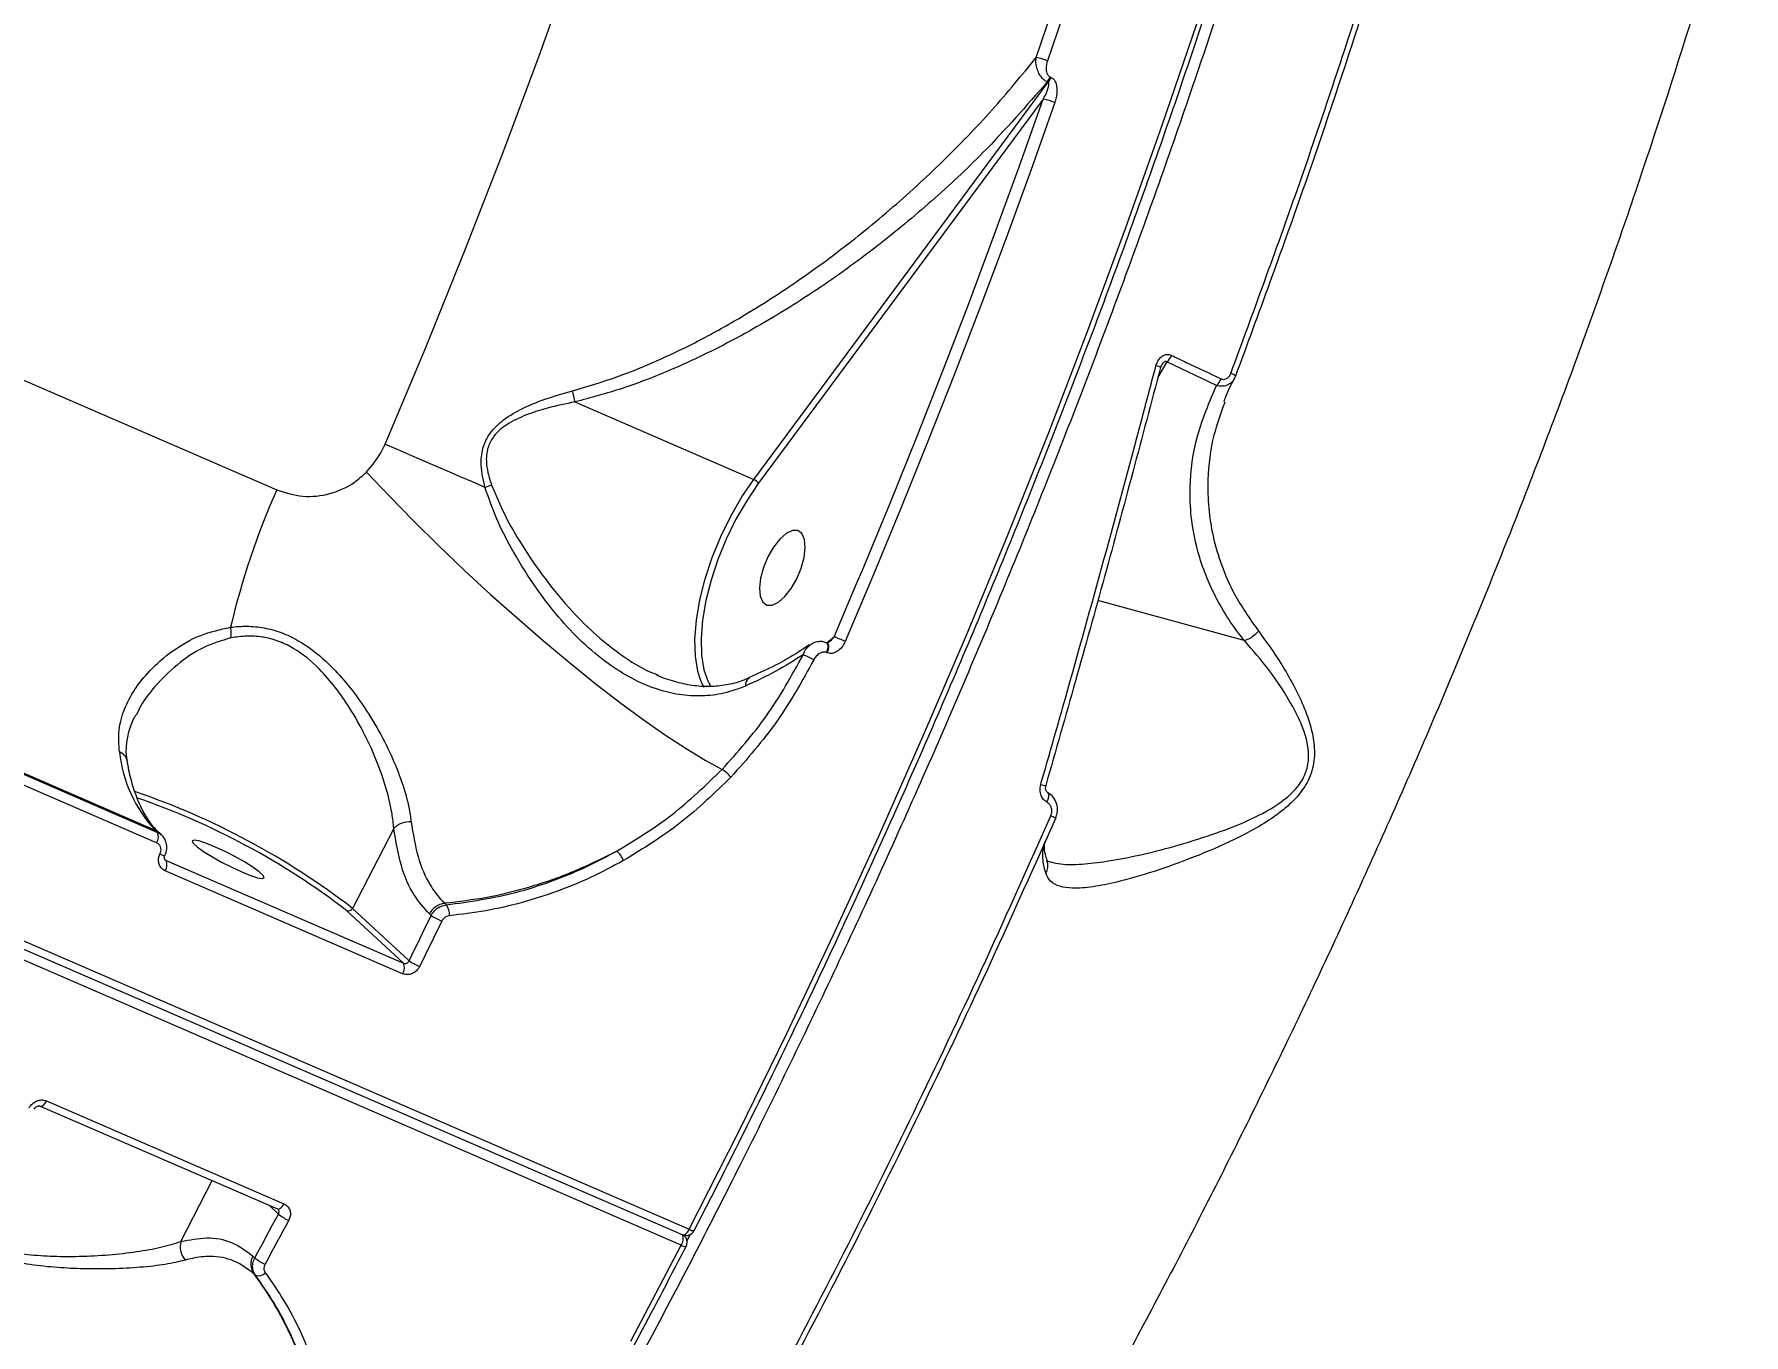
# Model space of a CAD drawing. Header units: millimetres. Extents: x -8092 to 6423, y -6886 to 5604.
# Drawn here: x 1203.1 to 1393.3, y -2949.3 to -2804.6 of the extents above; entities that cross this region are included whole.
import ezdxf

# ---------------------------------------------------------------- set-up
doc = ezdxf.new("R2010")
doc.units = ezdxf.units.MM
for name, color, linetype in [('DIKOM_ОБЪЕКТ', 7, 'Continuous'), ('DIKOM_РАЗМЕР_ЗОНА', 7, 'Continuous'), ('DIKOM_РАЗМЕР_ОБЪЕКТА', 7, 'Continuous')]:
    doc.layers.add(name, color=color, linetype=linetype)
doc.styles.add('style1', font='arial.ttf', dxfattribs={"width": 0.8})
doc.dimstyles.new('1-50', dxfattribs={"dimtxt": 300, "dimasz": 200, "dimexe": 100, "dimexo": 0, "dimgap": 100, "dimtad": 1, "dimtxsty": 'style1', "dimcen": 200, "dimclrd": 7, "dimclre": 7, "dimclrt": 7, "dimadec": 1, "dimazin": 2, "dimtfac": 1, "dimtmove": 0, "dimatfit": 2, "dimfxl": 0, "dimlwd": 25, "dimlwe": 18, "dimarcsym": 0})

# ---------------------------------------------------------------- blocks, each defined once
blk = doc.blocks.new('*D9')
at = {"layer": 'Defpoints', "color": 0, "transparency": 16777216}
for p in [(-8092.06, -86.27), (4664.84, -1471.84), (4664.84, -6785.92)]:
    blk.add_point(p, dxfattribs=at)
at = {"layer": 'DIKOM_РАЗМЕР_ЗОНА', "color": 7, "lineweight": 18, "transparency": 16777216}
for p, q in [((-8092.06, -86.27), (-8092.06, -6885.92)), ((4664.84, -1471.84), (4664.84, -6885.92))]:
    blk.add_line(p, q, dxfattribs=at)
at = {"layer": 'DIKOM_РАЗМЕР_ЗОНА', "color": 7, "lineweight": 25, "transparency": 16777216}
blk.add_line((-7892.06, -6785.92), (4464.84, -6785.92), dxfattribs=at)
at = {"layer": 'DIKOM_РАЗМЕР_ЗОНА', "color": 7, "transparency": 16777216}
for points in [[(-7892.06, -6752.58), (-7892.06, -6819.25), (-8092.06, -6785.92)], [(4464.84, -6752.58), (4464.84, -6819.25), (4664.84, -6785.92)]]:
    blk.add_solid(points, dxfattribs=at)
at = {"layer": 'DIKOM_РАЗМЕР_ЗОНА', "color": 7, "transparency": 16777216, "insert": (-2159.84, -6532.75), "char_height": 300, "attachment_point": 5, "style": 'style1'}
blk.add_mtext('12760', dxfattribs=at)
blk = doc.blocks.new('*D10')
at = {"layer": 'Defpoints', "color": 0, "transparency": 16777216}
for p in [(-65.22, 5603.5), (2870.75, -5504.88), (6323.39, -5504.88)]:
    blk.add_point(p, dxfattribs=at)
at = {"layer": 'DIKOM_РАЗМЕР_ЗОНА', "color": 7, "lineweight": 18, "transparency": 16777216}
for p, q in [((-65.22, 5603.5), (6423.39, 5603.5)), ((2870.75, -5504.88), (6423.39, -5504.88))]:
    blk.add_line(p, q, dxfattribs=at)
at = {"layer": 'DIKOM_РАЗМЕР_ЗОНА', "color": 7, "lineweight": 25, "transparency": 16777216}
blk.add_line((6323.39, 5403.5), (6323.39, -5304.88), dxfattribs=at)
at = {"layer": 'DIKOM_РАЗМЕР_ЗОНА', "color": 7, "transparency": 16777216}
for points in [[(6290.06, 5403.5), (6356.72, 5403.5), (6323.39, 5603.5)], [(6290.06, -5304.88), (6356.72, -5304.88), (6323.39, -5504.88)]]:
    blk.add_solid(points, dxfattribs=at)
at = {"layer": 'DIKOM_РАЗМЕР_ЗОНА', "color": 7, "transparency": 16777216, "insert": (6070.22, 308.83), "char_height": 300, "attachment_point": 5, "rotation": 90, "style": 'style1'}
blk.add_mtext('11100', dxfattribs=at)
blk = doc.blocks.new('*D11')
at = {"layer": 'Defpoints', "color": 0, "transparency": 16777216}
for p in [(-6092.06, -310.77), (2568.27, -2361.54), (2568.27, -4925.78)]:
    blk.add_point(p, dxfattribs=at)
at = {"layer": 'DIKOM_РАЗМЕР_ОБЪЕКТА', "color": 7, "lineweight": 18, "transparency": 16777216}
for p, q in [((-6092.06, -310.77), (-6092.06, -5025.78)), ((2568.27, -2361.54), (2568.27, -5025.78))]:
    blk.add_line(p, q, dxfattribs=at)
at = {"layer": 'DIKOM_РАЗМЕР_ОБЪЕКТА', "color": 7, "lineweight": 25, "transparency": 16777216}
blk.add_line((-5892.06, -4925.78), (2368.27, -4925.78), dxfattribs=at)
at = {"layer": 'DIKOM_РАЗМЕР_ОБЪЕКТА', "color": 7, "transparency": 16777216}
for points in [[(-5892.06, -4892.44), (-5892.06, -4959.11), (-6092.06, -4925.78)], [(2368.27, -4892.44), (2368.27, -4959.11), (2568.27, -4925.78)]]:
    blk.add_solid(points, dxfattribs=at)
at = {"layer": 'DIKOM_РАЗМЕР_ОБЪЕКТА', "color": 7, "transparency": 16777216, "insert": (-2605.9, -4672.61), "char_height": 300, "attachment_point": 5, "style": 'style1'}
blk.add_mtext('8660', dxfattribs=at)
blk = doc.blocks.new('*D12')
at = {"layer": 'Defpoints', "color": 0, "transparency": 16777216}
for p in [(529.59, 4103.5), (2292.6, -3779.74), (5226.02, -3779.74)]:
    blk.add_point(p, dxfattribs=at)
at = {"layer": 'DIKOM_РАЗМЕР_ОБЪЕКТА', "color": 7, "lineweight": 18, "transparency": 16777216}
for p, q in [((529.59, 4103.5), (5326.02, 4103.5)), ((2292.6, -3779.74), (5326.02, -3779.74))]:
    blk.add_line(p, q, dxfattribs=at)
at = {"layer": 'DIKOM_РАЗМЕР_ОБЪЕКТА', "color": 7, "lineweight": 25, "transparency": 16777216}
blk.add_line((5226.02, 3903.5), (5226.02, -3579.74), dxfattribs=at)
at = {"layer": 'DIKOM_РАЗМЕР_ОБЪЕКТА', "color": 7, "transparency": 16777216}
for points in [[(5192.69, 3903.5), (5259.35, 3903.5), (5226.02, 4103.5)], [(5192.69, -3579.74), (5259.35, -3579.74), (5226.02, -3779.74)]]:
    blk.add_solid(points, dxfattribs=at)
at = {"layer": 'DIKOM_РАЗМЕР_ОБЪЕКТА', "color": 7, "transparency": 16777216, "insert": (4972.85, 245.42), "char_height": 300, "attachment_point": 5, "rotation": 90, "style": 'style1'}
blk.add_mtext('7880', dxfattribs=at)

msp = doc.modelspace()

# ---------------------------------------------------------------- linework, layer by layer
at = {"layer": 'DIKOM_ОБЪЕКТ', "color": 7, "linetype": 'Continuous', "lineweight": 15}
for p, q in [((941.257, -2730.171), (1230.114, -2855.269)), ((875.828, -2765.146), (1275.276, -2938.138)), ((876.563, -2764.538), (1276.011, -2937.53)), ((1275.1, -2939.295), (875.653, -2766.303)), ((1316.142, -2809.323), (1316.242, -2809.367)), ((1283.197, -2854.114), (1315.946, -2809.935)), ((1315.946, -2809.935), (1315.846, -2809.891)), ((1315.391, -2811.824), (1283.693, -2854.586)), ((1329.161, -2841.05), (1328.157, -2842.74)), ((1334.685, -2843.659), (1329.161, -2841.05)), ((1263.296, -2845.496), (1283.197, -2854.114)), ((1335.592, -2845.505), (1335.553, -2845.625)), ((1216.617, -2893.169), (1148.116, -2863.502)), ((1148.338, -2863.708), (1216.838, -2893.374)), ((1216.738, -2894.53), (1148.238, -2864.864)), ((1292.13, -2871.614), (1294.666, -2865.637)), ((1337.767, -2872.045), (1321.46, -2867.596)), ((1291.296, -2872.302), (1292.13, -2871.614)), ((1291.34, -2872.321), (1291.263, -2872.287)), ((1291.346, -2873.408), (1291.268, -2873.375)), ((1272.311, -2875.786), (1272.506, -2875.868)), ((1278.134, -2876.68), (1278.395, -2877.164)), ((1282.683, -2876.206), (1282.711, -2876.193)), ((1243.136, -2892.937), (1238.551, -2901.831)), ((1216.838, -2893.374), (1216.617, -2893.169)), ((1217.291, -2893.669), (1217.069, -2893.463)), ((1217.641, -2896.352), (1217.798, -2896.498)), ((1217.798, -2896.498), (1244.208, -2907.935)), ((1244.105, -2909.097), (1217.696, -2897.659)), ((1244.208, -2907.935), (1237.911, -2902.092)), ((1238.551, -2901.831), (1244.829, -2907.657)), ((1247.292, -2902.637), (1247.092, -2902.45)), ((1248.806, -2901.271), (1248.991, -2901.443)), ((1204.5, -2923.252), (1230.909, -2934.69)), ((1203.782, -2923.828), (1230.192, -2935.265)), ((1219.438, -2938.897), (1222.932, -2932.121)), ((1230.303, -2935.83), (1229.259, -2934.861)), ((1230.187, -2935.268), (1230.244, -2935.302)), ((1275.446, -2938.248), (1275.362, -2938.171)), ((1275.751, -2938.869), (1276.164, -2938.072)), ((1227.469, -2940.507), (1227.67, -2940.693)), ((1227.749, -2942.641), (1227.564, -2942.469))]:
    msp.add_line(p, q, dxfattribs=at)
at = {"layer": 'DIKOM_ОБЪЕКТ', "color": 7, "linetype": 'Continuous', "lineweight": 15, "flags": 128}
for points in [[(1276.011, -2937.53), (1281.474, -2926.736), (1286.813, -2915.842), (1292.024, -2904.856), (1297.103, -2893.789), (1302.044, -2882.649), (1306.845, -2871.445), (1311.5, -2860.188), (1316.006, -2848.886), (1320.359, -2837.549), (1324.556, -2826.187), (1328.593, -2814.81), (1332.466, -2803.426), (1336.172, -2792.046), (1339.709, -2780.678), (1343.073, -2769.334), (1346.261, -2758.021), (1349.271, -2746.75), (1352.099, -2735.53), (1354.745, -2724.372), (1357.205, -2713.282), (1359.477, -2702.273), (1361.56, -2691.352), (1363.452, -2680.529)], [(1242.175, -2850.193), (1246.688, -2839.454), (1251.054, -2828.667), (1255.267, -2817.841), (1259.324, -2806.986), (1263.221, -2796.113), (1266.955, -2785.232), (1270.521, -2774.352), (1273.918, -2763.484), (1277.141, -2752.639), (1280.187, -2741.825), (1283.055, -2731.054), (1285.74, -2720.335), (1288.241, -2709.678), (1290.555, -2699.093), (1292.68, -2688.59)], [(1314.612, -2807.181), (1317.395, -2799.006), (1320.091, -2790.831), (1322.701, -2782.662), (1325.222, -2774.5), (1327.653, -2766.35), (1329.995, -2758.215), (1332.245, -2750.099), (1334.402, -2742.006)], [(1335.698, -2742.231), (1333.536, -2750.342), (1331.281, -2758.476), (1328.935, -2766.629), (1326.498, -2774.797), (1323.971, -2782.976), (1321.356, -2791.164), (1318.654, -2799.357), (1315.865, -2807.551)], [(1316.677, -2812.204), (1314.001, -2819.738), (1311.255, -2827.264), (1308.44, -2834.782), (1305.556, -2842.288), (1302.605, -2849.779), (1299.588, -2857.252), (1296.506, -2864.706), (1293.36, -2872.137)], [(1307.596, -2833.233), (1309.983, -2826.848), (1312.722, -2819.339), (1315.391, -2811.824)], [(1294.666, -2865.637), (1295.269, -2864.201), (1298.344, -2856.765), (1301.353, -2849.309), (1304.297, -2841.836), (1307.174, -2834.348), (1307.596, -2833.233)], [(1328.47, -2841.662), (1328.469, -2841.663), (1328.445, -2841.665)], [(1242.175, -2850.193), (1243.497, -2850.765), (1244.841, -2851.346), (1246.208, -2851.936), (1247.593, -2852.534), (1248.995, -2853.138), (1250.412, -2853.748), (1251.842, -2854.363), (1253.281, -2854.982)], [(1240.09, -2853.308), (1242.64, -2855.997), (1245.323, -2858.727), (1248.113, -2861.473), (1250.982, -2864.207), (1253.902, -2866.901), (1256.844, -2869.531), (1259.779, -2872.069), (1262.678, -2874.49), (1265.512, -2876.771), (1268.254, -2878.889), (1270.876, -2880.823), (1273.352, -2882.554), (1275.659, -2884.065), (1277.773, -2885.341), (1279.673, -2886.369)], [(1277.174, -2876.184), (1276.962, -2875.458), (1276.692, -2873.781), (1276.639, -2871.868), (1276.807, -2869.764), (1277.191, -2867.518), (1277.781, -2865.184), (1278.564, -2862.816), (1279.521, -2860.471), (1280.631, -2858.204), (1281.865, -2856.068), (1283.197, -2854.114)], [(1283.693, -2854.586), (1282.402, -2856.48), (1281.204, -2858.551), (1280.129, -2860.75), (1279.2, -2863.024), (1278.441, -2865.32), (1277.869, -2867.583), (1277.497, -2869.761), (1277.334, -2871.801), (1277.385, -2873.657), (1277.647, -2875.283), (1278.116, -2876.641), (1278.134, -2876.68)], [(1286.649, -2867.146), (1287.349, -2866.248), (1287.969, -2865.163), (1288.458, -2863.98), (1288.778, -2862.795), (1288.902, -2861.704), (1288.82, -2860.794), (1288.539, -2860.14), (1288.082, -2859.795), (1287.485, -2859.787), (1286.797, -2860.116), (1286.074, -2860.755), (1285.375, -2861.654), (1284.755, -2862.738), (1284.265, -2863.921), (1283.946, -2865.106), (1283.822, -2866.198), (1283.904, -2867.108), (1284.185, -2867.761), (1284.642, -2868.106), (1285.239, -2868.115), (1285.926, -2867.786), (1286.649, -2867.146)], [(1291.262, -2872.287), (1291.316, -2872.322), (1291.394, -2872.443), (1291.428, -2872.625), (1291.418, -2872.853), (1291.363, -2873.11), (1291.268, -2873.375)], [(1291.342, -2872.321), (1291.394, -2872.356), (1291.471, -2872.477), (1291.506, -2872.659), (1291.495, -2872.887), (1291.441, -2873.144), (1291.346, -2873.408)], [(1277.654, -2877.264), (1277.445, -2876.859), (1277.174, -2876.184)], [(1315.697, -2888.166), (1315.697, -2888.164), (1315.678, -2888.147)], [(1315.808, -2890.019), (1315.909, -2889.802), (1315.981, -2889.588), (1316.023, -2889.389), (1316.03, -2889.217), (1316.003, -2889.081), (1315.942, -2888.99), (1315.91, -2888.967)], [(1316.242, -2891.527), (1316.368, -2891.582), (1316.481, -2891.63), (1316.58, -2891.672), (1316.662, -2891.707), (1316.725, -2891.733), (1316.767, -2891.749), (1316.788, -2891.757), (1316.786, -2891.754)], [(1217.069, -2893.463), (1216.921, -2893.342), (1216.617, -2893.169)], [(1223.195, -2894.971), (1222.21, -2894.574), (1221.427, -2894.324), (1220.91, -2894.239), (1220.7, -2894.327), (1220.815, -2894.582), (1221.245, -2894.981), (1221.956, -2895.493), (1222.889, -2896.076), (1223.97, -2896.684), (1225.11, -2897.266), (1226.217, -2897.776), (1227.203, -2898.172), (1227.985, -2898.423), (1228.502, -2898.507), (1228.712, -2898.419), (1228.597, -2898.165), (1228.167, -2897.766), (1227.456, -2897.254), (1226.523, -2896.67), (1225.442, -2896.063), (1224.302, -2895.481), (1223.195, -2894.971)], [(1244.829, -2907.657), (1245.139, -2907.03), (1245.447, -2906.404), (1245.756, -2905.777), (1246.064, -2905.149), (1246.372, -2904.522), (1246.679, -2903.894), (1246.986, -2903.265), (1247.292, -2902.637)], [(1248.477, -2903.26), (1248.17, -2903.89), (1247.862, -2904.52), (1247.554, -2905.149), (1247.245, -2905.778), (1246.937, -2906.407), (1246.627, -2907.036), (1246.318, -2907.664), (1246.007, -2908.292)], [(1203.781, -2923.827), (1203.798, -2923.834), (1203.885, -2923.843), (1203.982, -2923.818), (1204.087, -2923.76), (1204.195, -2923.67), (1204.302, -2923.553), (1204.405, -2923.412), (1204.5, -2923.252)], [(1230.192, -2935.265), (1230.208, -2935.271), (1230.294, -2935.281), (1230.392, -2935.256), (1230.496, -2935.197), (1230.604, -2935.108), (1230.712, -2934.99), (1230.815, -2934.849), (1230.909, -2934.69)], [(1227.67, -2940.693), (1228, -2940.087), (1228.33, -2939.48), (1228.66, -2938.872), (1228.989, -2938.265), (1229.318, -2937.657), (1229.647, -2937.048), (1229.975, -2936.439), (1230.303, -2935.83)], [(1231.446, -2936.532), (1231.118, -2937.143), (1230.789, -2937.754), (1230.46, -2938.364), (1230.13, -2938.973), (1229.8, -2939.582), (1229.469, -2940.191), (1229.139, -2940.799), (1228.807, -2941.407)], [(1275.276, -2938.138), (1275.294, -2938.145), (1275.383, -2938.153), (1275.483, -2938.126), (1275.591, -2938.063), (1275.701, -2937.968), (1275.811, -2937.844), (1275.915, -2937.696), (1276.011, -2937.53)], [(1275.332, -2938.16), (1275.372, -2938.188), (1275.446, -2938.248)], [(1269.499, -2949.961), (1275.1, -2939.295)]]:
    msp.add_lwpolyline(points, dxfattribs=at)
at = {"layer": 'DIKOM_ОБЪЕКТ', "color": 7, "linetype": 'Continuous', "lineweight": 15}
for centre, radius, start, end in [((1313.898, -2811.916), 4.789, 65.74569, 81.41796), ((1314.1, -2808.623), 2.158, 323.9964, 341.0608), ((1314.2, -2808.666), 2.158, 323.9964, 341.0608), ((1314.692, -2816.553), 4.78, 65.47013, 81.59207), ((1327.591, -2843.333), 1.889, 62.24737, 79.66717), ((1327.864, -2839.617), 1.933, 312.15154, 338.80615), ((1333.327, -2842.221), 1.978, 313.36075, 339.29752), ((1336.065, -2843.259), 0.963, 41.44444, 77.80204), ((1217.836, -2855.032), 46.449, 11.84689, 13.40748), ((1247.07, -2835.269), 20.668, 287.48973, 289.62675), ((1282.857, -2854.969), 0.919, 24.61406, 68.32209), ((1309.31, -2890.414), 86.645, 156.06978, 166.74988), ((1221.61, -2871.277), 3.439, 352.30944, 12.1144), ((1258.41, -2952.657), 87.779, 66.53628, 67.40874), ((1278.515, -2895.715), 24.327, 62.20885, 65.27571), ((1283.176, -2876.991), 0.927, 122.10517, 187.21486), ((1227.633, -2882.833), 15.106, 186.07314, 223.17539), ((1212.14, -2885.714), 1.367, 12.28107, 69.8076), ((1276.552, -2890.893), 5.496, 41.82441, 55.40429), ((1186.714, -2969.382), 85.148, 52.4985, 71.09308), ((1315.678, -2886.624), 1.543, 248.44594, 270.71471), ((1187.564, -2967.732), 82.725, 52.51146, 70.98489), ((1244.896, -2894.671), 2.47, 85.96974, 135.41855), ((1215.775, -2893.864), 1.171, 325.35272, 24.75828), ((1217.716, -2894.81), 1.139, 238.57706, 267.44385), ((1216.731, -2896.989), 1.175, 325.20385, 24.69477), ((1265.869, -2897.659), 3.04, 21.97363, 46.51198), ((1238.087, -2901.61), 0.513, 249.89988, 334.57654), ((1249.029, -2903.432), 2.172, 95.89256, 153.13362), ((1251.399, -2896.271), 7.575, 237.17581, 247.31091), ((1247.501, -2902.496), 1.825, 355.04542, 35.24607), ((1243.14, -2908.426), 1.175, 325.2041, 24.69452), ((1248.588, -2902.095), 6.713, 235.95135, 247.3946), ((1232.997, -2932.725), 4.111, 229.04946, 247.83956), ((1274.07, -2938.578), 1.255, 325.14757, 21.26244), ((1275.674, -2937.221), 1, 246.58356, 332.78465), ((1274.766, -2938.981), 1, 346.22064, 47.13963), ((1276.507, -2936.782), 0.898, 236.45086, 273.58165), ((1221.667, -2939.455), 2.298, 165.95438, 220.93086), ((1229.095, -2941.412), 1.861, 150.90222, 214.62679), ((1230.254, -2937.84), 3.849, 227.8311, 247.92631), ((1275.589, -2938.563), 0.88, 236.29288, 274.26858), ((1274.766, -2938.981), 1, 332.66279, 346.22064), ((1228.095, -2941.695), 1.007, 249.89953, 317.49302)]:
    msp.add_arc(centre, radius, start, end, dxfattribs=at)
for points, knots in [([(1330.469, -2442.055), (1330.486, -2442.071), (1333.182, -2444.56), (1338.014, -2450.622), (1344.847, -2460.293), (1350.876, -2471.137), (1356.187, -2482.905), (1360.767, -2495.566), (1364.7, -2509.314), (1367.939, -2524.151), (1370.458, -2540.049), (1372.2, -2556.659), (1373.179, -2573.906), (1373.423, -2591.705), (1372.936, -2610.345), (1371.687, -2629.798), (1369.663, -2650.014), (1366.908, -2670.548), (1363.449, -2691.322), (1359.328, -2712.254), (1354.476, -2733.686), (1348.88, -2755.563), (1342.542, -2777.818), (1335.6, -2799.961), (1328.093, -2821.919), (1320.071, -2843.625), (1311.402, -2865.431), (1302.09, -2887.265), (1292.151, -2909.05), (1282.243, -2929.405), (1272.479, -2948.327), (1262.953, -2965.846), (1253.098, -2983.059), (1242.934, -2999.914), (1232.575, -3016.231), (1222.07, -3031.932), (1212.57, -3045.462), (1206.503, -3053.646), (1204.033, -3056.979)], [0, 0, 0, 0, 0.0001878, 0.0303399, 0.0605166, 0.0906687, 0.1199697, 0.1492932, 0.1785942, 0.2087462, 0.238923, 0.2690752, 0.2983756, 0.3276989, 0.3569994, 0.3871512, 0.4173275, 0.4474792, 0.4767801, 0.5061036, 0.5354043, 0.5655563, 0.595733, 0.6258848, 0.6551857, 0.684509, 0.7138099, 0.7439619, 0.7741383, 0.8042904, 0.8297913, 0.8553221, 0.8808531, 0.9066257, 0.9323986, 0.9575224, 0.982703, 1, 1, 1, 1]), ([(1276.563, -2937.678), (1277.475, -2935.895), (1280.122, -2930.725), (1284.419, -2922.095), (1289.415, -2911.765), (1294.294, -2901.356), (1299.052, -2890.877), (1303.688, -2880.335), (1308.196, -2869.738), (1312.574, -2859.095), (1316.819, -2848.413), (1320.926, -2837.701), (1324.894, -2826.965), (1328.719, -2816.216), (1332.398, -2805.46), (1335.928, -2794.705), (1339.307, -2783.96), (1342.533, -2773.233), (1345.602, -2762.531), (1348.513, -2751.864), (1351.263, -2741.238), (1353.85, -2730.662), (1356.273, -2720.144), (1358.529, -2709.691), (1360.617, -2699.312), (1362.534, -2689.014), (1364.281, -2678.805), (1365.855, -2668.692), (1367.255, -2658.684), (1368.48, -2648.788), (1369.53, -2639.01), (1370.403, -2629.359), (1371.098, -2619.842), (1371.615, -2610.465), (1371.954, -2601.236), (1372.115, -2592.162), (1372.096, -2583.249), (1371.899, -2574.505), (1371.523, -2565.935), (1370.968, -2557.546), (1370.235, -2549.345), (1369.324, -2541.337), (1368.236, -2533.529), (1366.972, -2525.926), (1365.532, -2518.535), (1363.917, -2511.36), (1362.129, -2504.408), (1360.168, -2497.682), (1358.037, -2491.19), (1355.736, -2484.935), (1353.268, -2478.923), (1350.633, -2473.158), (1347.835, -2467.645), (1344.875, -2462.388), (1341.755, -2457.391), (1338.48, -2452.656), (1335.043, -2448.201), (1331.956, -2444.536), (1329.954, -2442.471), (1329.204, -2441.697)], [0, 0, 0, 0, 0.0093744, 0.0271863, 0.0449986, 0.0628103, 0.0806222, 0.0984341, 0.1162461, 0.1340579, 0.1518697, 0.1696816, 0.1874937, 0.2053059, 0.2231182, 0.2409305, 0.2587432, 0.2765562, 0.2943691, 0.3121826, 0.3299962, 0.34781, 0.3656246, 0.3834392, 0.4012543, 0.4190698, 0.436886, 0.4547026, 0.4725197, 0.4903375, 0.5081561, 0.525975, 0.5437949, 0.5616157, 0.5794368, 0.5972593, 0.6150822, 0.6329063, 0.6507312, 0.6685569, 0.6863837, 0.7042114, 0.7220396, 0.739869, 0.7576987, 0.775529, 0.7933594, 0.8111899, 0.8290198, 0.8468486, 0.8646758, 0.8825006, 0.9003223, 0.9181399, 0.9359523, 0.9537585, 0.9715573, 0.9893479, 1, 1, 1, 1]), ([(1373.529, -2498.367), (1373.806, -2498.625), (1376.297, -2500.954), (1380.61, -2506.168), (1386.412, -2514.054), (1391.897, -2523.165), (1397.021, -2533.453), (1401.686, -2545.014), (1405.749, -2557.587), (1409.162, -2571.178), (1411.892, -2585.763), (1413.85, -2600.861), (1415.068, -2616.375), (1415.592, -2632.206), (1415.44, -2648.783), (1414.577, -2666.08), (1412.987, -2684.054), (1410.653, -2702.708), (1407.545, -2721.994), (1403.631, -2741.96), (1398.946, -2762.314), (1393.615, -2782.569), (1387.724, -2802.549), (1381.353, -2822.179), (1374.335, -2842.012), (1366.67, -2861.986), (1358.377, -2882.037), (1349.695, -2901.608), (1340.678, -2920.649), (1331.385, -2939.119), (1321.618, -2957.437), (1311.385, -2975.523), (1300.736, -2993.365), (1293.378, -3004.833), (1289.7, -3010.565)], [0, 0, 0, 0, 0.0036232, 0.03267732, 0.06202071, 0.09136405, 0.1238023, 0.15626567, 0.18870375, 0.22209789, 0.25551985, 0.28891353, 0.32033135, 0.35177296, 0.38319047, 0.41551435, 0.44786489, 0.48018897, 0.51368208, 0.54717538, 0.58114963, 0.61512426, 0.64703366, 0.67896783, 0.71087771, 0.74371704, 0.77658329, 0.80942319, 0.8407557, 0.87211054, 0.90344315, 0.93562061, 0.9678222, 1, 1, 1, 1]), ([(1336.268, -2842.318), (1338.772, -2835.5), (1343.78, -2821.865), (1350.643, -2801.296), (1357.054, -2780.68), (1360.846, -2766.973), (1362.743, -2760.119)], [0, 0, 0, 0, 0.2486165, 0.4972324, 0.7486176, 1, 1, 1, 1]), ([(1363.228, -2760.546), (1361.356, -2767.314), (1357.611, -2780.85), (1351.241, -2801.358), (1344.371, -2821.972), (1339.315, -2835.739), (1336.786, -2842.622)], [0, 0, 0, 0, 0.2486148, 0.4972299, 0.7486142, 1, 1, 1, 1]), ([(1263.02, -2844.261), (1264.673, -2843.774), (1267.982, -2842.8), (1272.809, -2840.793), (1277.535, -2838.493), (1282.952, -2835.437), (1288.906, -2831.562), (1295.303, -2826.736), (1301.367, -2821.53), (1306.116, -2816.885), (1310.573, -2812.119), (1313.007, -2809.144), (1314.612, -2807.181)], [0, 0, 0, 0, 0.07760297, 0.15526422, 0.23546937, 0.31569685, 0.43852034, 0.56137654, 0.68728537, 0.81319888, 0.8767619, 1, 1, 1, 1]), ([(1315.846, -2809.891), (1315.747, -2809.837), (1315.528, -2809.718), (1315.201, -2809.405), (1314.892, -2808.95), (1314.64, -2808.297), (1314.56, -2807.679), (1314.6, -2807.296), (1314.612, -2807.181)], [0, 0, 0, 0, 0.1137139, 0.2493501, 0.42271014, 0.61352897, 0.88487873, 1, 1, 1, 1]), ([(1315.865, -2807.551), (1315.792, -2807.825), (1315.686, -2808.225), (1315.734, -2808.748), (1315.837, -2809.041), (1315.981, -2809.234), (1316.092, -2809.295), (1316.142, -2809.323)], [0, 0, 0, 0, 0.4299791, 0.6258064, 0.7881378, 0.9052309, 1, 1, 1, 1]), ([(1316.242, -2809.367), (1316.32, -2809.411), (1316.494, -2809.509), (1316.719, -2809.818), (1316.887, -2810.297), (1316.95, -2811.083), (1316.832, -2811.745), (1316.692, -2812.159), (1316.677, -2812.204)], [0, 0, 0, 0, 0.09340574, 0.20875256, 0.37210199, 0.57927652, 0.95360406, 1, 1, 1, 1]), ([(1315.846, -2809.891), (1313.521, -2812.554), (1309.51, -2817.146), (1303.033, -2823.194), (1296.86, -2828.315), (1290.22, -2833.113), (1284.007, -2836.954), (1278.443, -2839.913), (1273.604, -2842.129), (1268.568, -2844.087), (1265.053, -2845.026), (1263.296, -2845.496)], [0, 0, 0, 0, 0.1721645, 0.2969446, 0.4217213, 0.5495772, 0.6773942, 0.7569485, 0.8364854, 0.9182741, 1, 1, 1, 1]), ([(1315.391, -2811.824), (1315.553, -2811.517), (1315.789, -2811.072), (1315.981, -2810.505), (1316.039, -2810.203), (1316.027, -2810.032), (1315.987, -2809.959), (1315.96, -2809.943), (1315.946, -2809.935)], [0, 0, 0, 0, 0.4958692, 0.7197669, 0.8702856, 0.9510519, 0.975921, 1, 1, 1, 1]), ([(1315.111, -2888.059), (1315.296, -2887.419), (1316.217, -2884.222), (1318.592, -2875.893), (1322.172, -2863.039), (1325.505, -2850.698), (1327.395, -2843.508), (1327.93, -2841.475)], [0, 0, 0, 0, 0.04137322, 0.20687099, 0.53815277, 0.8694349, 1, 1, 1, 1]), ([(1328.445, -2841.665), (1326.392, -2849.422), (1322.279, -2864.96), (1317.881, -2880.41), (1315.678, -2888.147)], [0, 0, 0, 0, 0.4991744, 1, 1, 1, 1]), ([(1327.93, -2841.475), (1328.017, -2841.232), (1328.161, -2840.831), (1328.565, -2840.412), (1328.974, -2840.214), (1329.363, -2840.198), (1329.576, -2840.281), (1329.666, -2840.316)], [0, 0, 0, 0, 0.303892, 0.5023277, 0.7017124, 0.8732655, 1, 1, 1, 1]), ([(1328.475, -2841.662), (1328.481, -2841.637), (1328.503, -2841.525), (1328.557, -2841.428), (1328.598, -2841.353)], [0, 0, 0, 0, 0.22543532, 1, 1, 1, 1]), ([(1329.161, -2841.05), (1329.138, -2841.03), (1329.098, -2840.995), (1329.02, -2840.983), (1328.947, -2840.997), (1328.869, -2841.035), (1328.754, -2841.13), (1328.656, -2841.245), (1328.61, -2841.34), (1328.598, -2841.366)], [0, 0, 0, 0, 0.1515598, 0.2525973, 0.3333135, 0.4421281, 0.5755062, 0.8831232, 1, 1, 1, 1]), ([(1329.666, -2840.316), (1330.214, -2840.578), (1332.042, -2841.455), (1333.886, -2842.317), (1335.178, -2842.921)], [0, 0, 0, 0, 0.2996301, 1, 1, 1, 1]), ([(1337.767, -2872.045), (1337.712, -2871.977), (1337.005, -2871.093), (1335.779, -2869.36), (1334.326, -2866.787), (1333.194, -2864.15), (1332.327, -2861.294), (1331.796, -2858.247), (1331.644, -2854.166), (1332.291, -2849.217), (1333.882, -2845.524), (1334.685, -2843.659)], [0, 0, 0, 0, 0.0075281, 0.0976694, 0.1878217, 0.280343, 0.3728729, 0.4832198, 0.594322, 0.7952725, 1, 1, 1, 1]), ([(1336.786, -2842.622), (1336.696, -2842.818), (1336.515, -2843.21), (1336.021, -2843.606), (1335.439, -2843.785), (1334.977, -2843.752), (1334.735, -2843.675), (1334.685, -2843.659)], [0, 0, 0, 0, 0.2434879, 0.4875409, 0.7197993, 0.9418296, 1, 1, 1, 1]), ([(1335.178, -2842.921), (1335.229, -2842.94), (1335.358, -2842.991), (1335.601, -2842.993), (1335.868, -2842.881), (1336.114, -2842.65), (1336.213, -2842.436), (1336.268, -2842.318)], [0, 0, 0, 0, 0.1207669, 0.307557, 0.5229857, 0.7374406, 1, 1, 1, 1]), ([(1335.514, -2845.489), (1335.579, -2845.291), (1335.874, -2844.395), (1336.325, -2843.525), (1336.676, -2842.847)], [0, 0, 0, 0, 0.22049472, 1, 1, 1, 1]), ([(1253.281, -2854.982), (1253.093, -2854.17), (1252.765, -2852.756), (1252.945, -2850.651), (1253.808, -2848.849), (1255.418, -2847.336), (1257.527, -2846.139), (1260.11, -2845.087), (1261.984, -2844.555), (1263.02, -2844.261)], [0, 0, 0, 0, 0.149123, 0.2596457, 0.371672, 0.4987929, 0.6508238, 0.8069693, 1, 1, 1, 1]), ([(1263.296, -2845.496), (1262.269, -2845.711), (1260.438, -2846.094), (1257.88, -2846.889), (1255.821, -2847.863), (1254.331, -2849.084), (1253.736, -2850.161), (1253.426, -2851.232), (1253.375, -2852.723), (1253.777, -2853.995), (1254.012, -2854.737)], [0, 0, 0, 0, 0.201046, 0.3583909, 0.5149421, 0.6385074, 0.7217841, 0.7449644, 0.8512763, 1, 1, 1, 1]), ([(1335.553, -2845.625), (1335.122, -2846.808), (1334.111, -2849.587), (1333.652, -2853.517), (1333.735, -2857.284), (1334.227, -2860.476), (1335.175, -2863.682), (1336.713, -2867.231), (1338.38, -2869.61), (1339.328, -2870.964)], [0, 0, 0, 0, 0.1440186, 0.338356, 0.4604466, 0.582526, 0.7082439, 0.8339388, 1, 1, 1, 1]), ([(1240.09, -2853.308), (1240.754, -2852.515), (1241.488, -2851.638), (1242.038, -2850.504), (1242.128, -2850.299), (1242.175, -2850.193)], [0, 0, 0, 0, 0.82178119, 0.90790865, 1, 1, 1, 1]), ([(1230.114, -2855.269), (1231.072, -2855.578), (1232.971, -2856.189), (1236.022, -2855.842), (1238.457, -2854.777), (1239.66, -2853.695), (1240.09, -2853.308)], [0, 0, 0, 0, 0.2885611, 0.5716276, 0.8470424, 1, 1, 1, 1]), ([(1282.256, -2877.108), (1281.466, -2877.401), (1279.885, -2877.988), (1277.393, -2878.277), (1274.868, -2878.118), (1272.236, -2877.469), (1269.58, -2876.309), (1266.809, -2874.568), (1264.074, -2872.275), (1261.281, -2869.304), (1258.603, -2865.783), (1256.333, -2862.049), (1254.475, -2858.457), (1253.679, -2856.14), (1253.281, -2854.982)], [0, 0, 0, 0, 0.0676075, 0.1352452, 0.2056885, 0.2761666, 0.3555614, 0.4349973, 0.5267529, 0.6185551, 0.7258799, 0.8332517, 0.9166813, 1, 1, 1, 1]), ([(1254.012, -2854.737), (1254.486, -2855.87), (1255.443, -2858.154), (1257.495, -2861.645), (1259.969, -2865.266), (1262.78, -2868.65), (1265.689, -2871.539), (1268.482, -2873.716), (1270.712, -2875.146), (1271.97, -2875.649), (1272.311, -2875.786)], [0, 0, 0, 0, 0.12551902, 0.25308, 0.41121378, 0.57233473, 0.70637334, 0.84288111, 0.95737849, 1, 1, 1, 1]), ([(1212.612, -2884.431), (1212.55, -2883.624), (1212.427, -2882.011), (1213.085, -2879.67), (1214.258, -2877.446), (1216.037, -2875.231), (1218.463, -2873.136), (1221.485, -2871.326), (1223.837, -2870.806), (1224.972, -2870.555)], [0, 0, 0, 0, 0.1316574, 0.2634876, 0.3951413, 0.526873, 0.6883005, 0.8495383, 1, 1, 1, 1]), ([(1225.018, -2871.737), (1223.962, -2872.057), (1221.759, -2872.723), (1218.924, -2874.728), (1216.648, -2876.967), (1215.163, -2878.882), (1214.642, -2879.988), (1214.482, -2880.327)], [0, 0, 0, 0, 0.2220696, 0.4634767, 0.7115168, 0.9116357, 1, 1, 1, 1]), ([(1224.972, -2870.555), (1225.574, -2870.499), (1226.789, -2870.386), (1228.698, -2870.577), (1230.636, -2871.105), (1233.011, -2872.229), (1235.387, -2874.054), (1237.618, -2876.421), (1239.533, -2878.916), (1241.323, -2881.75), (1242.881, -2884.789), (1244.076, -2887.777), (1244.786, -2890.255), (1244.992, -2891.671), (1245.069, -2892.207)], [0, 0, 0, 0, 0.0603695, 0.1220465, 0.1825849, 0.2452026, 0.354868, 0.4358129, 0.5191068, 0.621341, 0.7266017, 0.8297206, 0.9355797, 1, 1, 1, 1]), ([(1243.136, -2892.937), (1243.08, -2892.399), (1242.933, -2890.998), (1242.349, -2888.526), (1241.338, -2885.577), (1239.969, -2882.533), (1238.405, -2879.745), (1236.68, -2877.25), (1234.688, -2874.923), (1232.556, -2873.164), (1230.451, -2872.123), (1229.254, -2871.783), (1228.016, -2871.571), (1226.734, -2871.486), (1225.595, -2871.653), (1225.018, -2871.737)], [0, 0, 0, 0, 0.06539086, 0.1703668, 0.27794264, 0.38181204, 0.48841353, 0.56956428, 0.65279747, 0.76041831, 0.8151606, 0.8718843, 0.88004432, 0.93919996, 1, 1, 1, 1]), ([(1291.255, -2872.306), (1291.105, -2872.247), (1290.776, -2872.117), (1290.217, -2872.172), (1289.758, -2872.316), (1289.537, -2872.493), (1289.473, -2872.545)], [0, 0, 0, 0, 0.2522863, 0.5557125, 0.8701865, 1, 1, 1, 1]), ([(1291.609, -2872.163), (1291.583, -2872.187), (1291.519, -2872.247), (1291.419, -2872.295), (1291.348, -2872.316), (1291.317, -2872.316), (1291.332, -2872.317), (1291.336, -2872.319), (1291.338, -2872.32)], [0, 0, 0, 0, 0.1650416, 0.4067984, 0.5884557, 0.7432661, 0.9183947, 1, 1, 1, 1]), ([(1293.36, -2872.137), (1293.242, -2872.363), (1293.019, -2872.792), (1292.533, -2873.237), (1292.06, -2873.462), (1291.658, -2873.509), (1291.44, -2873.439), (1291.346, -2873.408)], [0, 0, 0, 0, 0.27919126, 0.52939444, 0.72160977, 0.87941947, 1, 1, 1, 1]), ([(1291.609, -2872.163), (1291.681, -2872.103), (1291.881, -2871.937), (1292.033, -2871.74), (1292.13, -2871.614)], [0, 0, 0, 0, 0.3599764, 1, 1, 1, 1]), ([(1339.328, -2870.964), (1340.202, -2872.17), (1341.527, -2873.997), (1343.215, -2876.908), (1344.267, -2879.071), (1345.054, -2881.167), (1345.544, -2883.186), (1345.637, -2885.411), (1345.002, -2887.577), (1343.825, -2889.283), (1342.475, -2890.601), (1340.82, -2891.854), (1338.86, -2893.055), (1335.875, -2894.585), (1332.078, -2896.207), (1327.634, -2897.79), (1323.869, -2898.875), (1320.856, -2899.481), (1318.741, -2899.649), (1317.182, -2899.43), (1316.154, -2898.914), (1315.829, -2898.243), (1315.677, -2897.929)], [0, 0, 0, 0, 0.0867803, 0.1315359, 0.176255, 0.2078813, 0.2400705, 0.2736977, 0.3076345, 0.3372192, 0.3648033, 0.3930657, 0.4333487, 0.4736738, 0.556364, 0.6423796, 0.7300143, 0.7923672, 0.8559805, 0.9051969, 0.9556705, 1, 1, 1, 1]), ([(1316.233, -2896.659), (1316.592, -2896.75), (1317.559, -2896.994), (1319.655, -2896.953), (1322.569, -2896.612), (1326.037, -2895.947), (1329.983, -2894.957), (1333.973, -2893.699), (1337.918, -2892.268), (1341.141, -2890.609), (1343.386, -2888.807), (1344.546, -2887.112), (1344.866, -2885.861), (1344.951, -2884.535), (1344.753, -2883.065), (1344.08, -2881.159), (1342.71, -2878.481), (1340.599, -2875.288), (1338.689, -2873.102), (1337.777, -2872.046), (1337.776, -2872.045)], [0, 0, 0, 0, 0.0423132, 0.1137378, 0.1852587, 0.2707153, 0.3565033, 0.4420812, 0.5185366, 0.5945903, 0.6385073, 0.668198, 0.697648, 0.7024125, 0.7367393, 0.7744968, 0.8123928, 0.9060801, 0.9999222, 1, 1, 1, 1]), ([(1337.776, -2872.045), (1337.775, -2872.046), (1337.773, -2872.046), (1337.77, -2872.046), (1337.768, -2872.045), (1337.767, -2872.045)], [0, 0, 0, 0, 0.3087128, 0.7162036, 1, 1, 1, 1]), ([(1339.328, -2870.964), (1339.303, -2870.998), (1339.185, -2871.16), (1338.889, -2871.473), (1338.381, -2871.844), (1337.978, -2871.978), (1337.776, -2872.045)], [0, 0, 0, 0, 0.0659422, 0.3172527, 0.658643, 1, 1, 1, 1]), ([(1279.673, -2886.369), (1281.388, -2884.443), (1284.861, -2880.544), (1287.404, -2875.946), (1288.69, -2873.618)], [0, 0, 0, 0, 0.4938136, 1, 1, 1, 1]), ([(1288.69, -2873.618), (1287.703, -2874.247), (1285.718, -2875.512), (1283.414, -2876.574), (1282.256, -2877.108)], [0, 0, 0, 0, 0.4974173, 1, 1, 1, 1]), ([(1289.391, -2872.499), (1288.887, -2872.842), (1287.61, -2873.711), (1285.37, -2874.948), (1283.545, -2875.772), (1282.67, -2876.168)], [0, 0, 0, 0, 0.2532813, 0.6420455, 1, 1, 1, 1]), ([(1288.69, -2873.618), (1288.784, -2873.382), (1288.956, -2872.949), (1289.29, -2872.683), (1289.442, -2872.561)], [0, 0, 0, 0, 0.5434502, 1, 1, 1, 1]), ([(1291.268, -2873.375), (1291.215, -2873.356), (1291.077, -2873.31), (1290.809, -2873.328), (1290.468, -2873.47), (1290.117, -2873.762), (1289.945, -2874.049), (1289.858, -2874.194)], [0, 0, 0, 0, 0.1011267, 0.2613883, 0.4606723, 0.7265138, 1, 1, 1, 1]), ([(1282.701, -2876.16), (1282.426, -2876.285), (1281.582, -2876.671), (1280.094, -2877.016), (1278.249, -2877.206), (1276.326, -2877.084), (1274.361, -2876.636), (1273.012, -2876.203), (1272.337, -2875.852), (1272.312, -2875.84)], [0, 0, 0, 0, 0.0820539, 0.2522098, 0.4293655, 0.612276, 0.8001603, 0.9927701, 1, 1, 1, 1]), ([(1289.858, -2874.194), (1288.578, -2876.516), (1285.986, -2881.218), (1282.442, -2885.208), (1280.648, -2887.228)], [0, 0, 0, 0, 0.4938678, 1, 1, 1, 1]), ([(1213.502, -2885.43), (1213.477, -2885.321), (1213.342, -2884.746), (1213.375, -2883.678), (1213.635, -2882.194), (1214.014, -2881.054), (1214.38, -2880.431), (1214.448, -2880.315)], [0, 0, 0, 0, 0.0630901, 0.334057, 0.6278959, 0.9310081, 1, 1, 1, 1]), ([(1217.069, -2893.463), (1216.903, -2893.3), (1216.4, -2892.806), (1215.633, -2891.773), (1214.827, -2890.265), (1214.165, -2888.504), (1213.731, -2886.858), (1213.539, -2885.779), (1213.477, -2885.428)], [0, 0, 0, 0, 0.1024874, 0.3106788, 0.5124676, 0.7099242, 0.9056998, 1, 1, 1, 1]), ([(1267.961, -2895.454), (1270.042, -2894.181), (1274.254, -2891.606), (1277.853, -2888.128), (1279.673, -2886.369)], [0, 0, 0, 0, 0.4941595, 1, 1, 1, 1]), ([(1280.648, -2887.228), (1278.834, -2888.987), (1275.163, -2892.547), (1270.863, -2895.187), (1268.688, -2896.522)], [0, 0, 0, 0, 0.494176, 1, 1, 1, 1]), ([(1315.808, -2890.019), (1315.671, -2889.924), (1315.397, -2889.732), (1315.136, -2889.266), (1314.996, -2888.693), (1315.071, -2888.279), (1315.111, -2888.059)], [0, 0, 0, 0, 0.2322225, 0.4640109, 0.7140005, 1, 1, 1, 1]), ([(1315.911, -2888.966), (1315.908, -2888.965), (1315.871, -2888.95), (1315.776, -2888.861), (1315.677, -2888.642), (1315.646, -2888.389), (1315.688, -2888.229), (1315.703, -2888.167)], [0, 0, 0, 0, 0.0224693, 0.2839663, 0.5622166, 0.832701, 1, 1, 1, 1]), ([(1316.775, -2891.751), (1316.849, -2891.557), (1317.015, -2891.116), (1316.973, -2890.339), (1316.663, -2889.616), (1316.258, -2889.142), (1315.968, -2889.019), (1315.899, -2888.99)], [0, 0, 0, 0, 0.1914975, 0.4353137, 0.7024277, 0.9298226, 1, 1, 1, 1]), ([(1316.242, -2891.527), (1316.265, -2891.469), (1316.339, -2891.278), (1316.367, -2890.931), (1316.28, -2890.545), (1316.095, -2890.219), (1315.904, -2890.086), (1315.808, -2890.019)], [0, 0, 0, 0, 0.1043962, 0.3454205, 0.5760067, 0.7877514, 1, 1, 1, 1]), ([(1247.092, -2902.45), (1246.493, -2901.781), (1245.229, -2900.368), (1243.852, -2897.191), (1243.377, -2894.368), (1243.136, -2892.937)], [0, 0, 0, 0, 0.3069742, 0.6484696, 1, 1, 1, 1]), ([(1245.069, -2892.207), (1245.283, -2893.537), (1245.717, -2896.237), (1246.933, -2898.978), (1248.05, -2900.531), (1248.647, -2901.115), (1248.806, -2901.271)], [0, 0, 0, 0, 0.3414962, 0.692997, 0.9180102, 1, 1, 1, 1]), ([(1285.714, -2954.578), (1288.397, -2949.458), (1293.764, -2939.22), (1301.512, -2923.538), (1309.051, -2907.655), (1313.845, -2896.903), (1316.242, -2891.527)], [0, 0, 0, 0, 0.249122, 0.4982442, 0.7491213, 1, 1, 1, 1]), ([(1316.786, -2891.754), (1314.409, -2897.084), (1309.655, -2907.743), (1302.148, -2923.566), (1294.394, -2939.26), (1288.997, -2949.555), (1286.298, -2954.702)], [0, 0, 0, 0, 0.2491211, 0.4982426, 0.7491216, 1, 1, 1, 1]), ([(1217.122, -2895.782), (1217.162, -2895.678), (1217.244, -2895.469), (1217.234, -2895.139), (1217.124, -2894.846), (1216.945, -2894.638), (1216.797, -2894.561), (1216.738, -2894.53)], [0, 0, 0, 0, 0.21509214, 0.43011024, 0.64500103, 0.85946629, 1, 1, 1, 1]), ([(1216.838, -2893.374), (1216.961, -2893.429), (1217.127, -2893.503), (1217.24, -2893.641), (1217.27, -2893.677)], [0, 0, 0, 0, 0.7395249, 1, 1, 1, 1]), ([(1217.651, -2895.941), (1217.681, -2895.89), (1217.841, -2895.616), (1217.92, -2895.045), (1217.781, -2894.333), (1217.534, -2893.844), (1217.299, -2893.692), (1217.271, -2893.674)], [0, 0, 0, 0, 0.0710461, 0.3784193, 0.6579959, 0.9599263, 1, 1, 1, 1]), ([(1315.677, -2897.929), (1315.552, -2897.46), (1315.254, -2896.345), (1315.387, -2895.297), (1315.463, -2894.689)], [0, 0, 0, 0, 0.4205029, 1, 1, 1, 1]), ([(1315.843, -2896.482), (1315.767, -2896.267), (1315.56, -2895.68), (1315.488, -2895.013), (1315.56, -2894.571), (1315.583, -2894.424)], [0, 0, 0, 0, 0.2784685, 0.7603851, 1, 1, 1, 1]), ([(1217.696, -2897.659), (1217.608, -2897.613), (1217.386, -2897.498), (1217.118, -2897.186), (1216.953, -2896.747), (1216.939, -2896.253), (1217.061, -2895.939), (1217.122, -2895.782)], [0, 0, 0, 0, 0.1406319, 0.3550866, 0.5698846, 0.7848893, 1, 1, 1, 1]), ([(1217.689, -2896.416), (1217.678, -2896.409), (1217.641, -2896.387), (1217.607, -2896.305), (1217.6, -2896.158), (1217.622, -2896.037), (1217.658, -2895.97), (1217.669, -2895.949)], [0, 0, 0, 0, 0.1445493, 0.4913697, 0.7175362, 0.9150558, 1, 1, 1, 1]), ([(1217.686, -2896.418), (1217.695, -2896.428), (1217.725, -2896.465), (1217.768, -2896.484), (1217.798, -2896.498)], [0, 0, 0, 0, 0.2840967, 1, 1, 1, 1]), ([(1267.961, -2895.454), (1266.371, -2896.249), (1263.171, -2897.849), (1258.309, -2899.52), (1253.5, -2900.718), (1250.376, -2901.086), (1248.806, -2901.271)], [0, 0, 0, 0, 0.2598478, 0.5228397, 0.7602276, 1, 1, 1, 1]), ([(1248.991, -2901.443), (1251.57, -2901.081), (1255.477, -2900.533), (1260.591, -2898.887), (1264.37, -2897.366), (1266.775, -2896.085), (1267.961, -2895.454)], [0, 0, 0, 0, 0.3951683, 0.5986687, 0.8021642, 1, 1, 1, 1]), ([(1268.688, -2896.522), (1267.477, -2897.167), (1265.056, -2898.457), (1261.273, -2899.997), (1257.377, -2901.239), (1253.381, -2902.168), (1250.673, -2902.492), (1249.319, -2902.654)], [0, 0, 0, 0, 0.1978351, 0.3955032, 0.5931673, 0.7965849, 1, 1, 1, 1]), ([(1315.677, -2897.929), (1315.695, -2897.894), (1315.751, -2897.788), (1315.872, -2897.476), (1315.954, -2897.009), (1315.848, -2896.65), (1315.801, -2896.492)], [0, 0, 0, 0, 0.0765783, 0.238039, 0.6655364, 1, 1, 1, 1]), ([(1316.226, -2896.69), (1316.203, -2896.686), (1315.987, -2896.646), (1315.867, -2896.536), (1315.843, -2896.537), (1315.823, -2896.482), (1315.814, -2896.458)], [0, 0, 0, 0, 0.0402602, 0.3778338, 0.7207954, 1, 1, 1, 1]), ([(1247.292, -2902.637), (1247.321, -2902.584), (1247.454, -2902.335), (1247.789, -2901.941), (1248.357, -2901.562), (1248.78, -2901.483), (1248.991, -2901.443)], [0, 0, 0, 0, 0.0819356, 0.3880437, 0.6939644, 1, 1, 1, 1]), ([(1249.319, -2902.654), (1249.214, -2902.674), (1249.003, -2902.716), (1248.722, -2902.908), (1248.556, -2903.107), (1248.49, -2903.233), (1248.477, -2903.26)], [0, 0, 0, 0, 0.3057017, 0.6116713, 0.9180735, 1, 1, 1, 1]), ([(1246.007, -2908.292), (1245.952, -2908.389), (1245.814, -2908.632), (1245.479, -2908.944), (1245.03, -2909.163), (1244.545, -2909.233), (1244.252, -2909.142), (1244.105, -2909.097)], [0, 0, 0, 0, 0.1418901, 0.3567195, 0.5713364, 0.785712, 1, 1, 1, 1]), ([(1244.208, -2907.935), (1244.257, -2907.95), (1244.354, -2907.981), (1244.514, -2907.956), (1244.66, -2907.88), (1244.768, -2907.773), (1244.812, -2907.69), (1244.829, -2907.657)], [0, 0, 0, 0, 0.2139662, 0.4282264, 0.6427706, 0.8580561, 1, 1, 1, 1]), ([(1202.561, -2924.023), (1202.619, -2923.929), (1202.764, -2923.693), (1203.11, -2923.389), (1203.567, -2923.179), (1204.059, -2923.114), (1204.353, -2923.206), (1204.5, -2923.252)], [0, 0, 0, 0, 0.1417804, 0.356699, 0.5713006, 0.7857306, 1, 1, 1, 1]), ([(1203.127, -2924.153), (1203.141, -2924.126), (1203.178, -2924.053), (1203.283, -2923.947), (1203.421, -2923.857), (1203.562, -2923.808), (1203.686, -2923.8), (1203.756, -2923.815), (1203.778, -2923.827), (1203.781, -2923.829)], [0, 0, 0, 0, 0.0995007, 0.2666321, 0.4282166, 0.593779, 0.7683725, 0.9627926, 1, 1, 1, 1]), ([(1230.909, -2934.69), (1230.997, -2934.735), (1231.218, -2934.851), (1231.483, -2935.158), (1231.639, -2935.59), (1231.642, -2936.074), (1231.512, -2936.38), (1231.446, -2936.532)], [0, 0, 0, 0, 0.1406148, 0.3551179, 0.5698542, 0.7848981, 1, 1, 1, 1]), ([(1219.931, -2940.96), (1219.224, -2941.128), (1217.789, -2941.468), (1214.998, -2941.78), (1211.812, -2941.953), (1208.559, -2941.954), (1205.339, -2941.786), (1202.576, -2941.476), (1200.066, -2941.002), (1197.897, -2940.396), (1195.84, -2939.56), (1193.594, -2938.246), (1192.152, -2936.923), (1191.41, -2936.011), (1191.295, -2935.87)], [0, 0, 0, 0, 0.1084802, 0.2202171, 0.3276479, 0.4383085, 0.5238034, 0.6115077, 0.6745131, 0.7390892, 0.8027727, 0.8688954, 0.979735, 1, 1, 1, 1]), ([(1192.29, -2935.212), (1192.389, -2935.351), (1193.027, -2936.248), (1194.255, -2937.489), (1196.202, -2938.686), (1197.458, -2939.212), (1198.827, -2939.663), (1200.31, -2940.033), (1202.665, -2940.383), (1205.311, -2940.557), (1208.361, -2940.56), (1211.509, -2940.385), (1214.563, -2940.037), (1217.304, -2939.556), (1218.721, -2939.119), (1219.438, -2938.897)], [0, 0, 0, 0, 0.0201006, 0.128725, 0.1852698, 0.2440062, 0.2548634, 0.3167944, 0.3805917, 0.4664189, 0.5546326, 0.6638258, 0.7761651, 0.8865562, 1, 1, 1, 1]), ([(1230.303, -2935.83), (1230.326, -2935.78), (1230.372, -2935.681), (1230.374, -2935.525), (1230.332, -2935.39), (1230.269, -2935.329), (1230.242, -2935.303)], [0, 0, 0, 0, 0.2661101, 0.5314109, 0.7963658, 1, 1, 1, 1]), ([(1219.438, -2938.897), (1220.419, -2938.706), (1222.438, -2938.312), (1225.183, -2938.809), (1226.7, -2939.935), (1227.469, -2940.507)], [0, 0, 0, 0, 0.3175169, 0.6539174, 1, 1, 1, 1]), ([(1001.306, -3199.805), (1001.724, -3199.817), (1003.931, -3199.878), (1008.025, -3199.698), (1013.59, -3199.252), (1019.254, -3198.486), (1025.003, -3197.431), (1030.835, -3196.08), (1036.744, -3194.436), (1042.728, -3192.5), (1048.78, -3190.274), (1054.895, -3187.759), (1061.071, -3184.957), (1067.301, -3181.87), (1073.58, -3178.502), (1079.905, -3174.853), (1086.27, -3170.928), (1092.67, -3166.73), (1099.102, -3162.261), (1105.559, -3157.525), (1112.037, -3152.526), (1118.531, -3147.267), (1125.037, -3141.753), (1131.549, -3135.988), (1138.063, -3129.976), (1144.574, -3123.721), (1151.077, -3117.229), (1157.566, -3110.505), (1164.039, -3103.552), (1170.489, -3096.378), (1176.911, -3088.986), (1183.302, -3081.383), (1189.656, -3073.574), (1195.968, -3065.565), (1202.234, -3057.363), (1208.449, -3048.973), (1214.608, -3040.401), (1220.707, -3031.655), (1226.742, -3022.741), (1232.707, -3013.664), (1238.598, -3004.433), (1244.411, -2995.055), (1250.142, -2985.535), (1255.786, -2975.881), (1261.339, -2966.102), (1266.796, -2956.202), (1271.563, -2947.307), (1274.485, -2941.688), (1275.654, -2939.441)], [0, 0, 0, 0, 0.0051792, 0.02739, 0.049613, 0.0718476, 0.0940928, 0.1163475, 0.1386105, 0.1608803, 0.1831556, 0.2054352, 0.2277181, 0.2500034, 0.2722902, 0.2945779, 0.3168661, 0.339154, 0.3614416, 0.3837285, 0.4060146, 0.4282999, 0.450584, 0.4728671, 0.495149, 0.51743, 0.5397099, 0.5619888, 0.5842666, 0.6065434, 0.6288197, 0.6510945, 0.6733691, 0.6956425, 0.7179152, 0.7401874, 0.7624589, 0.7847298, 0.8070002, 0.8292699, 0.8515393, 0.8738083, 0.896077, 0.9183452, 0.940613, 0.9628803, 0.9851478, 1, 1, 1, 1]), ([(1227.564, -2942.469), (1226.855, -2941.936), (1225.416, -2940.853), (1223.034, -2940.47), (1221.15, -2940.646), (1220.203, -2940.89), (1219.931, -2940.96)], [0, 0, 0, 0, 0.3362337, 0.6822351, 0.9087864, 1, 1, 1, 1]), ([(1227.749, -2942.641), (1227.719, -2942.598), (1227.576, -2942.391), (1227.421, -2941.951), (1227.412, -2941.306), (1227.584, -2940.897), (1227.67, -2940.693)], [0, 0, 0, 0, 0.0806541, 0.3870845, 0.6935694, 1, 1, 1, 1]), ([(1227.564, -2942.469), (1228.4, -2943.68), (1230.08, -2946.112), (1232.129, -2950.235), (1233.829, -2954.725), (1234.525, -2957.983), (1234.875, -2959.623)], [0, 0, 0, 0, 0.237385, 0.4771576, 0.7370057, 1, 1, 1, 1]), ([(1228.807, -2941.407), (1228.763, -2941.509), (1228.675, -2941.712), (1228.677, -2942.032), (1228.752, -2942.251), (1228.823, -2942.354), (1228.838, -2942.376)], [0, 0, 0, 0, 0.3068167, 0.6133008, 0.9195405, 1, 1, 1, 1]), ([(1228.838, -2942.376), (1229.547, -2943.396), (1230.965, -2945.438), (1232.719, -2948.745), (1234.191, -2952.234), (1235.361, -2955.896), (1235.852, -2958.452), (1236.097, -2959.73)], [0, 0, 0, 0, 0.19768604, 0.39538405, 0.59308418, 0.79654163, 1, 1, 1, 1]), ([(1234.875, -2959.623), (1234.35, -2957.204), (1233.556, -2953.541), (1231.599, -2948.971), (1229.857, -2945.667), (1228.445, -2943.64), (1227.749, -2942.641)], [0, 0, 0, 0, 0.395172, 0.5986714, 0.8021809, 1, 1, 1, 1])]:
    msp.add_open_spline(points, degree=3, knots=knots, dxfattribs=at)

# ---------------------------------------------------------------- dimensions: what is measured, and where the dimension line sits
at = {"layer": 'DIKOM_РАЗМЕР_ЗОНА'}
dim = msp.add_linear_dim(base=(6323.39, -5504.88), p1=(-65.219, 5603.501), p2=(2870.746, -5504.88), angle=90, text='11100', dimstyle='1-50', dxfattribs=at)
dim.commit()
dim.dimension.update_dxf_attribs({"geometry": '*D10', "text_midpoint": (6323.39, 308.825), "dimtype": 160})
dim = msp.add_linear_dim(base=(4664.839, -6785.918), p1=(-8092.064, -86.271), p2=(4664.839, -1471.84), text='12760', dimstyle='1-50', dxfattribs=at)
dim.commit()
dim.dimension.update_dxf_attribs({"geometry": '*D9', "text_midpoint": (-2159.843, -6785.918), "dimtype": 160})
at = {"layer": 'DIKOM_РАЗМЕР_ОБЪЕКТА'}
dim = msp.add_linear_dim(base=(5226.021, -3779.744), p1=(529.595, 4103.501), p2=(2292.598, -3779.744), angle=90, text='7880', dimstyle='1-50', dxfattribs=at)
dim.commit()
dim.dimension.update_dxf_attribs({"geometry": '*D12', "text_midpoint": (5226.021, 245.421), "dimtype": 160})
dim = msp.add_linear_dim(base=(2568.274, -4925.777), p1=(-6092.064, -310.768), p2=(2568.274, -2361.54), text='8660', dimstyle='1-50', dxfattribs=at)
dim.commit()
dim.dimension.update_dxf_attribs({"geometry": '*D11', "text_midpoint": (-2605.904, -4925.777), "dimtype": 160})

doc.saveas('drawing.dxf')
